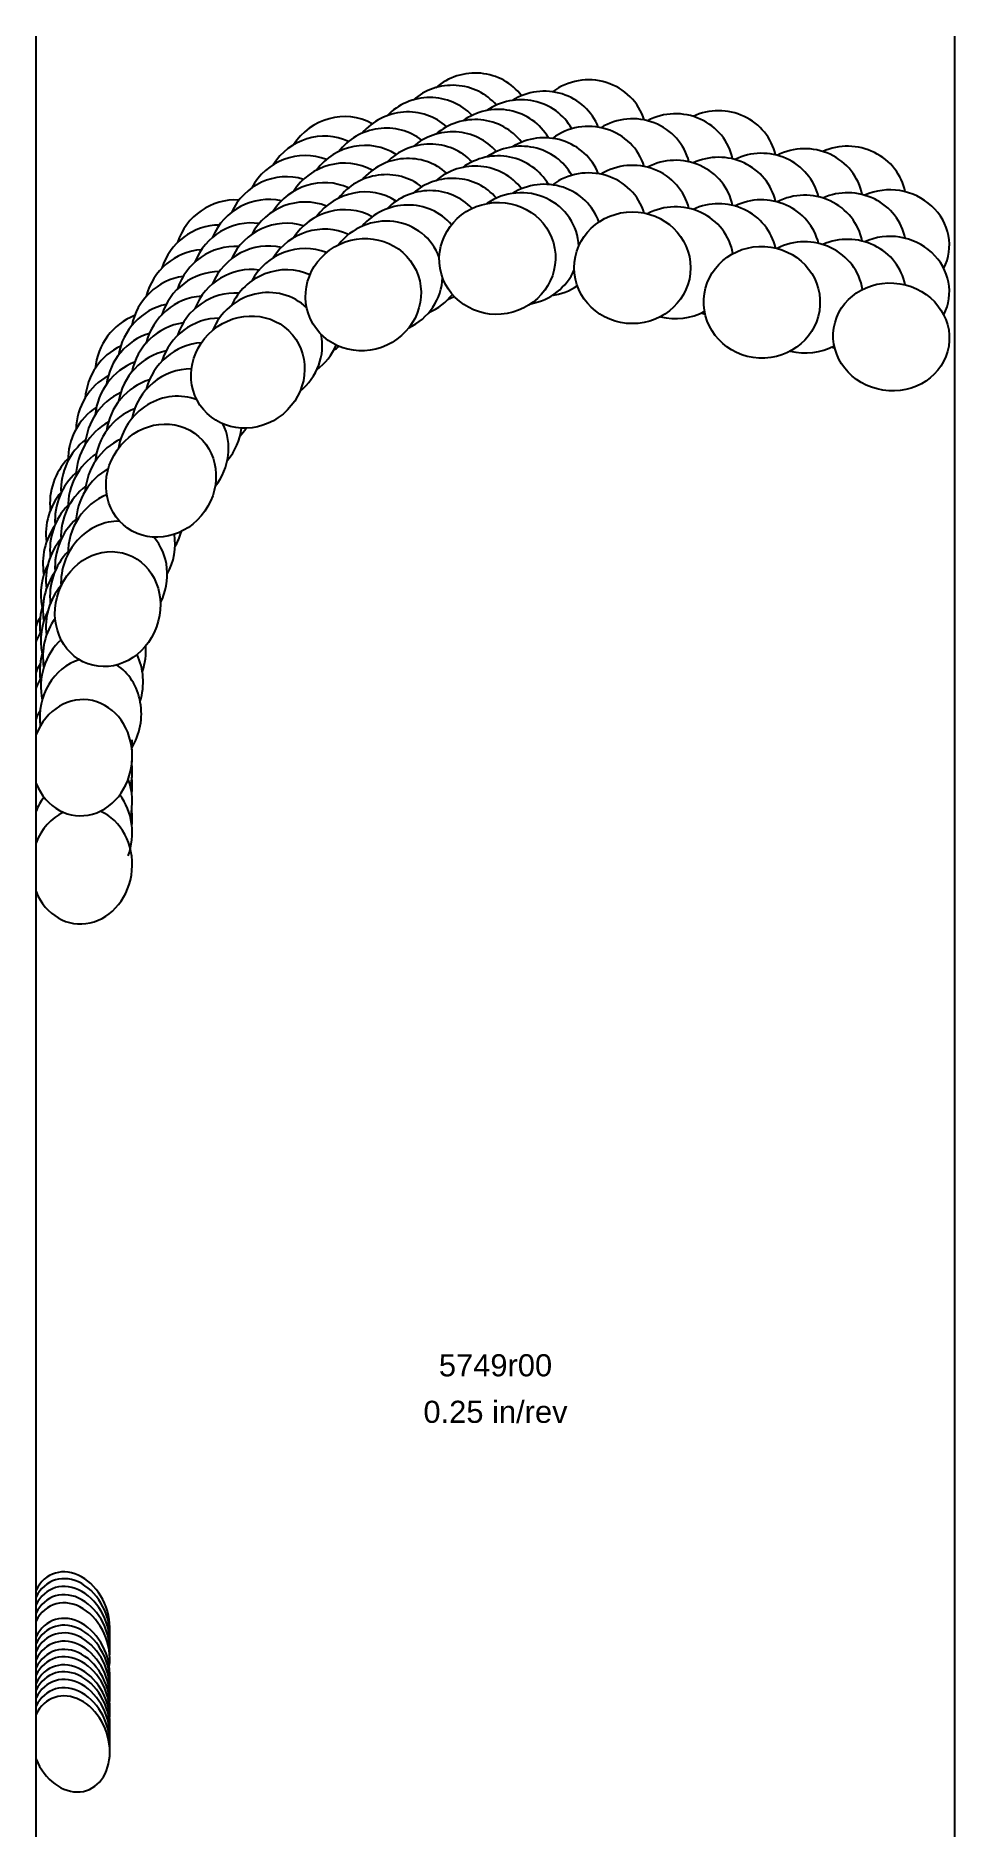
# Model space of a CAD drawing. Header units: inches. Extents: x -4.94 to 0, y -8.64 to 1.04.
import ezdxf
from ezdxf.enums import TextEntityAlignment as Align

# ---------------------------------------------------------------- set-up
doc = ezdxf.new("R2010")
doc.units = ezdxf.units.IN
doc.header["$MEASUREMENT"] = 0
for name, color, linetype, true_color in [('Blade_1', 30, 'Continuous', 0xff7f00), ('Blade_2', 7, 'Continuous', 0xcccc00), ('Blade_3', 7, 'Continuous', 0x00cc00), ('Blade_4', 7, 'Continuous', 0x00cccc), ('Blade_5', 7, 'Continuous', 0x0066cc), ('Blade_6', 190, 'Continuous', 0x7f00ff)]:
    doc.layers.add(name, color=color, linetype=linetype, true_color=true_color)
doc.layers.add('Gage_Line', color=7, linetype='Continuous')
doc.styles.get("Standard").update_dxf_attribs({"font": 'arial.ttf'})

msp = doc.modelspace()

# ---------------------------------------------------------------- linework, layer by layer
at = {"layer": 'Blade_1'}
for centre, major_axis, ratio, start_param, end_param in [((-2.458607, 0.343762), (0.307752, 0.054265), 0.96126171, 6.61422229, 8.32516286), ((-1.733305, 0.293599), (0.3125, 0), 0.96126171, 6.5156961, 8.4249133), ((-3.17911, 0.148899), (0.283221, 0.132068), 0.9585218, 6.82593424, 8.37564393), ((-2.458607, 0.093762), (0.307752, 0.054265), 0.96126171, 6.61422229, 8.32516286), ((-1.037503, 0.108199), (0.312072, -0.016355), 0.96126171, 6.56042114, 8.38503063), ((-1.733305, 0.043599), (0.3125, 0), 0.96126171, 6.5156961, 8.4249133), ((-3.17911, -0.101101), (0.283221, 0.132068), 0.9585218, 6.82593424, 8.37564393), ((-0.342101, -0.078202), (0.308653, -0.048886), 0.92718387, 5.98375683, 8.47469684), ((-1.037503, -0.141801), (0.312072, -0.016355), 0.96126171, 6.56042114, 8.38503063), ((-3.799011, -0.267254), (0.239389, 0.200871), 0.94016927, 6.98669107, 8.38716494), ((-0.342101, -0.328202), (0.308653, -0.048886), 0.92718387, 5.98375683, 8.47469684), ((-3.799011, -0.517254), (0.239389, 0.200871), 0.94016927, 6.98669107, 8.38716494), ((-4.266013, -0.850369), (0.179243, 0.255985), 0.91858442, 7.14737281, 8.36596524), ((-4.266013, -1.100369), (0.179243, 0.255985), 0.91858442, 7.14737281, 8.36596524), ((-4.552414, -1.540859), (0.106881, 0.293654), 0.89384146, 7.30982005, 8.31725795), ((-4.552414, -1.790859), (0.106881, 0.293654), 0.89384146, 7.30982005, 8.31725795), ((-4.691514, -2.339102), (0.027236, 0.311311), 0.86602544, 7.30908384, 7.52182773), ((-4.691514, -2.589102), (0.027236, 0.311311), 0.86602544, 7.30908384, 7.52182773), ((-4.691514, -2.839102), (0.027236, 0.311311), 0.86602544, 2.10431395, 7.52182773), ((-4.751714, -7.638686), (-0.090464, 0.248549), 0.76604451, 4.10420457, 6.91833742), ((-4.751714, -7.888686), (-0.090464, 0.248549), 0.76604451, 4.19091005, 6.91833742), ((-4.751714, -8.138686), (-0.090464, 0.248549), 0.76604451, 1.61933347, 6.91833742)]:
    msp.add_ellipse(centre, major_axis=major_axis, ratio=ratio, start_param=start_param, end_param=end_param, dxfattribs=at)
for centre, major_axis, ratio in [((-2.458607, -0.156238), (0.307752, 0.054265), 0.96126171), ((-1.733305, -0.206401), (0.3125, 0), 0.96126171), ((-3.17911, -0.351101), (0.283221, 0.132068), 0.9585218), ((-1.037503, -0.391801), (0.312072, -0.016355), 0.96126171), ((-0.342101, -0.578202), (0.308653, -0.048886), 0.92718387), ((-3.799011, -0.767254), (0.239389, 0.200871), 0.94016927), ((-4.266013, -1.350369), (0.179243, 0.255985), 0.91858442), ((-4.552414, -2.040859), (0.106881, 0.293654), 0.89384146)]:
    msp.add_ellipse(centre, major_axis=major_axis, ratio=ratio, dxfattribs=at)
at = {"layer": 'Blade_2'}
for centre, major_axis, ratio, start_param, end_param in [((-2.333807, 0.395877), (0.309827, 0.040789), 0.96126171, 6.64881009, 8.34783124), ((-3.064209, 0.241759), (0.288712, 0.119589), 0.96126171, 6.77735765, 8.39782684), ((-2.333807, 0.145877), (0.309827, 0.040789), 0.96126171, 6.64881009, 8.34783124), ((-3.064209, -0.008241), (0.288712, 0.119589), 0.96126171, 6.77735765, 8.39782684), ((-2.333807, -0.104123), (0.309827, 0.040789), 0.96126171, 6.19174629, 8.34783124), ((-3.705311, -0.140994), (0.247923, 0.190238), 0.94345434, 6.94161282, 8.41044419), ((-3.064209, -0.258241), (0.288712, 0.119589), 0.96126171, 6.23809536, 8.39782684), ((-3.705311, -0.390994), (0.247923, 0.190238), 0.94345434, 6.94161282, 8.41044419), ((-3.064209, -0.258241), (0.288712, 0.119589), 0.96126171, 4.76286822, 5.87564415), ((-2.333807, -0.104123), (0.309827, 0.040789), 0.96126171, 4.76519423, 5.76188216), ((-3.705311, -0.640994), (0.247923, 0.190238), 0.94345434, 6.41383716, 8.41044419), ((-4.200213, -0.700395), (0.190238, 0.247923), 0.92240335, 7.1072148, 8.38878057), ((-3.705311, -0.640994), (0.247923, 0.190238), 0.94345434, 4.74053166, 5.85608922), ((-4.200213, -0.950395), (0.190238, 0.247923), 0.92240335, 7.1072148, 8.38878057), ((-4.200213, -1.200395), (0.190238, 0.247923), 0.92240335, 6.53345453, 8.38878057), ((-4.200213, -1.200395), (0.190238, 0.247923), 0.92240335, 4.6941362, 5.86270464), ((-4.517814, -1.37695), (0.119589, 0.288712), 0.89818112, 7.27841796, 8.33927359), ((-4.517814, -1.62695), (0.119589, 0.288712), 0.89818112, 7.27841796, 8.33927359), ((-4.517814, -1.87695), (0.119589, 0.288712), 0.89818112, 6.61050327, 8.33927359), ((-4.517814, -1.87695), (0.119589, 0.288712), 0.89818112, 4.63024174, 5.87641583), ((-4.644414, -2.113907), (0.040789, 0.309827), 0.87087092, 7.63833307, 8.1438838), ((-4.644414, -2.613907), (0.040789, 0.309827), 0.87087092, 6.65662086, 8.1438838), ((-4.644414, -2.363907), (0.040789, 0.309827), 0.87087092, 7.63833307, 8.1438838), ((-4.644414, -2.613907), (0.040789, 0.309827), 0.87087092, 4.23663441, 5.89457172), ((-4.691514, -2.920353), (0.027236, 0.311311), 0.86602544, 4.68365724, 4.95146411), ((-4.691514, -3.420353), (0.027236, 0.311311), 0.86602544, 2.10431395, 6.01070244), ((-4.691514, -3.420353), (0.027236, 0.311311), 0.86602544, 0.4738466, 1.23864243), ((-4.691514, -3.170353), (0.027236, 0.311311), 0.86602544, 4.68365724, 4.95146411), ((-4.751714, -7.594936), (-0.090464, 0.248549), 0.76604451, 4.18268727, 6.91833742), ((-4.751714, -7.844936), (-0.090464, 0.248549), 0.76604451, 4.18268727, 6.91833742), ((-4.751714, -8.094936), (-0.090464, 0.248549), 0.76604451, 4.18268727, 6.91833742)]:
    msp.add_ellipse(centre, major_axis=major_axis, ratio=ratio, start_param=start_param, end_param=end_param, dxfattribs=at)
at = {"layer": 'Blade_3'}
for centre, major_axis, ratio, start_param, end_param in [((-2.208807, 0.441501), (0.311311, 0.027236), 0.96126171, 6.55817478, 8.34221755), ((-2.946709, 0.32882), (0.293654, 0.106881), 0.96126171, 6.74998384, 8.39084422), ((-1.501205, 0.320594), (0.312452, -0.005454), 0.96126171, 6.49515693, 8.37550495), ((-2.208807, 0.191501), (0.311311, 0.027236), 0.96126171, 6.55817478, 8.34221755), ((-0.805702, 0.134293), (0.311739, -0.021799), 0.95630477, 6.53249176, 8.419513), ((-3.607411, -0.018839), (0.255985, 0.179243), 0.94664928, 6.91258503, 8.41496758), ((-2.946709, 0.07882), (0.293654, 0.106881), 0.96126171, 6.74998384, 8.39084422), ((-1.501205, 0.070594), (0.312452, -0.005454), 0.96126171, 6.49515693, 8.37550495), ((-2.208807, -0.058499), (0.311311, 0.027236), 0.96126171, 6.52465006, 8.34221755), ((-0.805702, -0.115707), (0.311739, -0.021799), 0.95630477, 6.53249176, 8.419513), ((-2.946709, -0.17118), (0.293654, 0.106881), 0.96126171, 6.62857404, 8.39084422), ((-1.501205, -0.179406), (0.312452, -0.005454), 0.96126171, 6.46465407, 8.37550495), ((-3.607411, -0.268839), (0.255985, 0.179243), 0.94664928, 6.91258503, 8.41496758), ((-0.805702, -0.365707), (0.311739, -0.021799), 0.95630477, 6.50026114, 8.419513), ((-4.129412, -0.55302), (0.200871, 0.239389), 0.92613416, 7.07796715, 8.39714579), ((-3.607411, -0.518839), (0.255985, 0.179243), 0.94664928, 6.78901291, 8.41496758), ((-2.946709, -0.17118), (0.293654, 0.106881), 0.96126171, 4.77176716, 5.28914082), ((-2.208807, -0.058499), (0.311311, 0.027236), 0.96126171, 4.76671552, 5.24115107), ((-1.501205, -0.179406), (0.312452, -0.005454), 0.96126171, 4.46661922, 5.25007912), ((-4.129412, -0.80302), (0.200871, 0.239389), 0.92613416, 7.07796715, 8.39714579), ((-3.607411, -0.518839), (0.255985, 0.179243), 0.94664928, 4.74790444, 5.29651042), ((-0.805702, -0.365707), (0.311739, -0.021799), 0.95630477, 4.52366128, 5.30562482), ((-4.129412, -1.05302), (0.200871, 0.239389), 0.92613416, 6.9268682, 8.39714579), ((-4.477914, -1.214147), (0.132068, 0.283221), 0.90243498, 7.24899232, 8.35107184), ((-4.129412, -1.05302), (0.200871, 0.239389), 0.92613416, 4.70387318, 5.32177921), ((-4.477914, -1.464147), (0.132068, 0.283221), 0.90243498, 7.24899232, 8.35107184), ((-4.477914, -1.714147), (0.132068, 0.283221), 0.90243498, 7.0396427, 8.35107184), ((-4.477914, -1.714147), (0.132068, 0.283221), 0.90243498, 4.64196719, 5.35832696), ((-4.636814, -1.944769), (0.054265, 0.307752), 0.8756332, 7.51265, 8.28387836), ((-4.636814, -2.194769), (0.054265, 0.307752), 0.8756332, 7.51265, 8.28387836), ((-4.636814, -2.444769), (0.054265, 0.307752), 0.8756332, 7.12932758, 8.28387836), ((-4.636814, -2.444769), (0.054265, 0.307752), 0.8756332, 4.56837307, 5.40604364), ((-4.691514, -2.750909), (0.027236, 0.311311), 0.86602544, 4.67916957, 4.81124816), ((-4.691514, -3.000909), (0.027236, 0.311311), 0.86602544, 4.67916957, 4.93912002), ((-4.691514, -3.250909), (0.027236, 0.311311), 0.86602544, 7.23421093, 7.52182773), ((-4.691514, -3.250909), (0.027236, 0.311311), 0.86602544, 4.40591769, 5.53352341), ((-4.751714, -7.550491), (-0.090464, 0.248549), 0.76604451, 4.18131527, 6.91833742), ((-4.751714, -7.800491), (-0.090464, 0.248549), 0.76604451, 4.18131527, 6.91833742), ((-4.751714, -8.050491), (-0.090464, 0.248549), 0.76604451, 4.18131527, 6.91833742)]:
    msp.add_ellipse(centre, major_axis=major_axis, ratio=ratio, start_param=start_param, end_param=end_param, dxfattribs=at)
at = {"layer": 'Blade_4'}
for centre, major_axis, ratio, start_param, end_param in [((-2.827109, 0.40661), (0.298037, 0.093971), 0.96126171, 6.71814232, 8.36681837), ((-3.505611, 0.09523), (0.26356, 0.167906), 0.94975379, 6.88010293, 8.39793385), ((-2.827109, 0.15661), (0.298037, 0.093971), 0.96126171, 6.71814232, 8.36681837), ((-2.827109, -0.09339), (0.298037, 0.093971), 0.96126171, 6.71814232, 8.36681837), ((-3.505611, -0.15477), (0.26356, 0.167906), 0.94975379, 6.88010293, 8.39793385), ((-3.505611, -0.40477), (0.26356, 0.167906), 0.94975379, 6.88010293, 8.39793385), ((-4.053812, -0.411936), (0.211122, 0.230399), 0.92977651, 7.04501261, 8.3898831), ((-4.053812, -0.661936), (0.211122, 0.230399), 0.92977651, 7.04501261, 8.3898831), ((-2.827109, -0.09339), (0.298037, 0.093971), 0.96126171, 4.7597985, 4.87383689), ((-4.053812, -0.911936), (0.211122, 0.230399), 0.92977651, 7.04501261, 8.3898831), ((-3.505611, -0.40477), (0.26356, 0.167906), 0.94975379, 4.74359939, 4.85503987), ((-4.432713, -1.055929), (0.144296, 0.277191), 0.90660264, 7.21770582, 8.35137764), ((-4.432713, -1.305929), (0.144296, 0.277191), 0.90660264, 7.21770582, 8.35137764), ((-4.053812, -0.911936), (0.211122, 0.230399), 0.92977651, 4.70844627, 4.87326441), ((-4.432713, -1.555929), (0.144296, 0.277191), 0.90660264, 7.21770582, 8.35137764), ((-4.623814, -1.778723), (0.067637, 0.305092), 0.88031184, 7.39545154, 8.29072518), ((-4.432713, -1.555929), (0.144296, 0.277191), 0.90660264, 4.65260685, 4.93297879), ((-4.623814, -2.028723), (0.067637, 0.305092), 0.88031184, 7.39545154, 8.29072518), ((-4.623814, -2.278723), (0.067637, 0.305092), 0.88031184, 7.39545154, 8.29072518), ((-4.623814, -2.278723), (0.067637, 0.305092), 0.88031184, 4.58408341, 5.03726135), ((-4.691514, -2.834242), (0.027236, 0.311311), 0.86602544, 4.67130755, 4.94248606), ((-4.691514, -3.084242), (0.027236, 0.311311), 0.86602544, 4.54278741, 5.21665847), ((-4.751714, -7.508825), (-0.090464, 0.248549), 0.76604451, 4.18680034, 6.91833742), ((-4.751714, -7.758825), (-0.090464, 0.248549), 0.76604451, 4.18680034, 6.91833742), ((-4.751714, -8.008825), (-0.090464, 0.248549), 0.76604451, 4.18680034, 6.91833742)]:
    msp.add_ellipse(centre, major_axis=major_axis, ratio=ratio, start_param=start_param, end_param=end_param, dxfattribs=at)
at = {"layer": 'Blade_5'}
for centre, major_axis, ratio, start_param, end_param in [((-2.705608, 0.472647), (0.301852, 0.080881), 0.96126171, 6.71586621, 8.32279221), ((-1.969506, 0.502766), (0.312203, 0.013631), 0.96126171, 6.52427683, 8.47515544), ((-1.269404, 0.336966), (0.31231, -0.010906), 0.96126171, 6.53059235, 8.34421998), ((-3.40011, 0.199046), (0.270633, 0.15625), 0.95276757, 6.87392824, 8.36656333), ((-2.705608, 0.222647), (0.301852, 0.080881), 0.96126171, 6.71586621, 8.32279221), ((-1.969506, 0.252766), (0.312203, 0.013631), 0.96126171, 6.52427683, 8.47515544), ((-1.269404, 0.086966), (0.31231, -0.010906), 0.96126171, 6.53059235, 8.34421998), ((-0.573902, 0.150665), (0.310788, -0.032665), 0.94551859, 6.56791843, 8.40393465), ((-1.969506, 0.002766), (0.312203, 0.013631), 0.96126171, 6.52427683, 8.47515544), ((-3.40011, -0.050954), (0.270633, 0.15625), 0.95276757, 6.87392824, 8.36656333), ((-2.705608, -0.027353), (0.301852, 0.080881), 0.96126171, 6.71586621, 8.32279221), ((-0.573902, -0.099335), (0.310788, -0.032665), 0.94551859, 6.56791843, 8.40393465), ((-1.269404, -0.163034), (0.31231, -0.010906), 0.96126171, 6.53059235, 8.34421998), ((-3.973512, -0.279414), (0.220971, 0.220971), 0.93333003, 7.03347052, 8.37046161), ((-3.40011, -0.300954), (0.270633, 0.15625), 0.95276757, 6.87392824, 8.36656333), ((-0.573902, -0.349335), (0.310788, -0.032665), 0.94551859, 6.56791843, 8.40393465), ((-3.973512, -0.529414), (0.220971, 0.220971), 0.93333003, 7.03347052, 8.37046161), ((-3.973512, -0.779414), (0.220971, 0.220971), 0.93333003, 7.03347052, 8.37046161), ((-1.269404, -0.163034), (0.31231, -0.010906), 0.96126171, 4.44006782, 4.50906004), ((-4.382313, -0.904778), (0.15625, 0.270633), 0.91068369, 7.19824708, 8.34194347), ((-0.573902, -0.349335), (0.310788, -0.032665), 0.94551859, 4.52536928, 4.57767233), ((-4.382313, -1.154778), (0.15625, 0.270633), 0.91068369, 7.19824708, 8.34194347), ((-4.382313, -1.404778), (0.15625, 0.270633), 0.91068369, 7.19824708, 8.34194347), ((-4.605414, -1.618337), (0.080881, 0.301852), 0.88490639, 7.36445703, 8.29040039), ((-4.605414, -1.868337), (0.080881, 0.301852), 0.88490639, 7.36445703, 8.29040039), ((-4.605414, -2.118337), (0.080881, 0.301852), 0.88490639, 7.36445703, 8.29040039), ((-4.691514, -2.922436), (0.027236, 0.311311), 0.86602544, 4.55085928, 4.94697373), ((-4.751714, -7.472019), (-0.090464, 0.248549), 0.76604451, 4.19638696, 6.91833742), ((-4.751714, -7.722019), (-0.090464, 0.248549), 0.76604451, 4.19638696, 6.91833742), ((-4.751714, -7.972019), (-0.090464, 0.248549), 0.76604451, 4.19638696, 6.91833742)]:
    msp.add_ellipse(centre, major_axis=major_axis, ratio=ratio, start_param=start_param, end_param=end_param, dxfattribs=at)
at = {"layer": 'Blade_6'}
for centre, major_axis, ratio, start_param, end_param in [((-2.582608, 0.538834), (0.305093, 0.067637), 0.96126171, 6.69447814, 8.36639107), ((-3.29121, 0.304006), (0.277191, 0.144296), 0.95569033, 6.8473538, 8.40571391), ((-2.582608, 0.288834), (0.305093, 0.067637), 0.96126171, 6.69447814, 8.36639107), ((-3.29121, 0.054006), (0.277191, 0.144296), 0.95569033, 6.8473538, 8.40571391), ((-2.582608, 0.038834), (0.305093, 0.067637), 0.96126171, 6.69447814, 8.36639107), ((-3.888512, -0.144047), (0.230399, 0.211122), 0.9367944, 7.00818767, 8.40696481), ((-3.29121, -0.195994), (0.277191, 0.144296), 0.95569033, 6.8473538, 8.40571391), ((-3.888512, -0.394047), (0.230399, 0.211122), 0.9367944, 7.00818767, 8.40696481), ((-3.888512, -0.644047), (0.230399, 0.211122), 0.9367944, 7.00818767, 8.40696481), ((-4.326713, -0.749191), (0.167906, 0.26356), 0.91467774, 7.17143941, 8.37488161), ((-4.326713, -0.999191), (0.167906, 0.26356), 0.91467774, 7.17143941, 8.37488161), ((-4.326713, -1.249191), (0.167906, 0.26356), 0.91467774, 7.17143941, 8.37488161), ((-4.581614, -1.451908), (0.093971, 0.298037), 0.88941641, 7.33671774, 8.31818131), ((-4.581614, -1.701908), (0.093971, 0.298037), 0.88941641, 7.33671774, 8.31818131), ((-4.581614, -1.951908), (0.093971, 0.298037), 0.88941641, 7.33671774, 8.31818131), ((-4.691514, -2.253685), (0.027236, 0.311311), 0.86602544, 7.35268735, 7.52182773), ((-4.691514, -2.503685), (0.027236, 0.311311), 0.86602544, 7.35268735, 7.52182773), ((-4.691514, -2.753685), (0.027236, 0.311311), 0.86602544, 7.35268735, 7.52182773), ((-4.691514, -2.753685), (0.027236, 0.311311), 0.86602544, 4.67580003, 4.68179074), ((-4.751714, -7.928269), (-0.090464, 0.248549), 0.76604451, 4.18268727, 6.91833742)]:
    msp.add_ellipse(centre, major_axis=major_axis, ratio=ratio, start_param=start_param, end_param=end_param, dxfattribs=at)
at = {"layer": 'Gage_Line'}
for p, q in [((-4.9375, -8.638686), (-4.9375, 1.038834)), ((0, -8.638686), (0, 1.038834))]:
    msp.add_line(p, q, dxfattribs=at)

# ---------------------------------------------------------------- texts
for s, p in [('5749r00', (-2.46875, -6.104014)), ('0.25 in/rev', (-2.46875, -6.354014))]:
    msp.add_text(s, height=0.11875).set_placement(p, align=Align.MIDDLE_CENTER)

doc.saveas('drawing.dxf')
